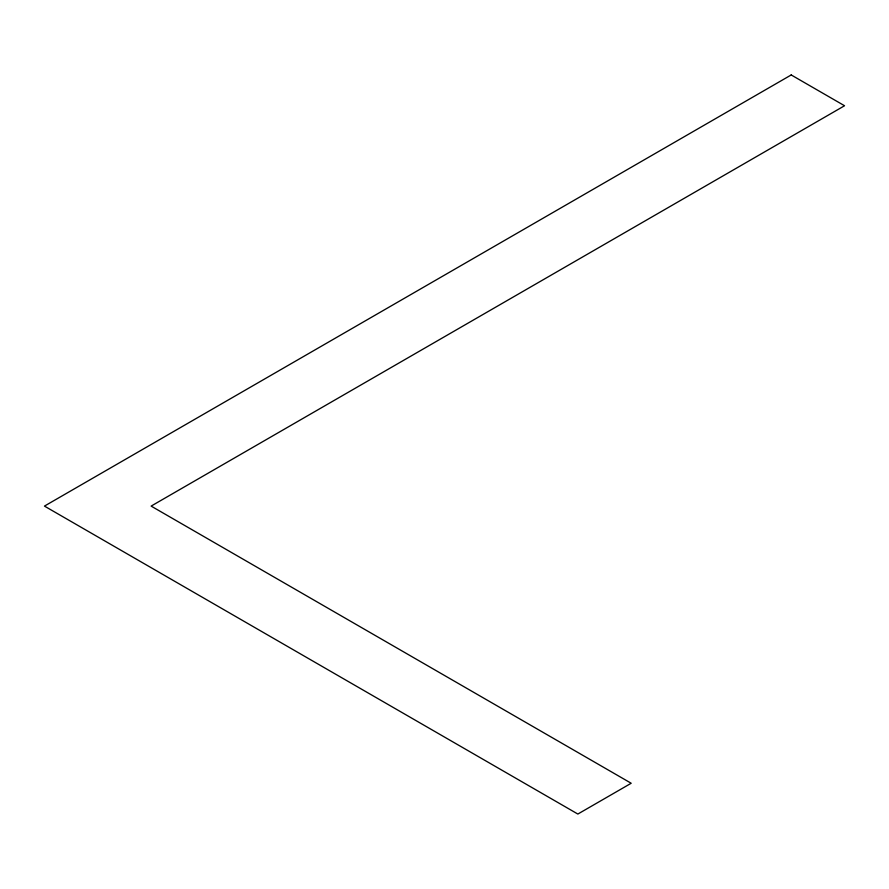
<?xml version="1.0" encoding="UTF-8"?>
<svg xmlns="http://www.w3.org/2000/svg" width="889" height="889" viewBox="0 0 889 889"><rect width="100%" height="100%" fill="white"/><g stroke="black" fill="none" stroke-linecap="round" stroke-linejoin="round"><path stroke-width="1.33" d="M791.21 74.954L44.45 506.097L577.85 814.046L631.19 783.253L151.13 506.097L844.55 105.747L791.21 74.954"/></g></svg>
